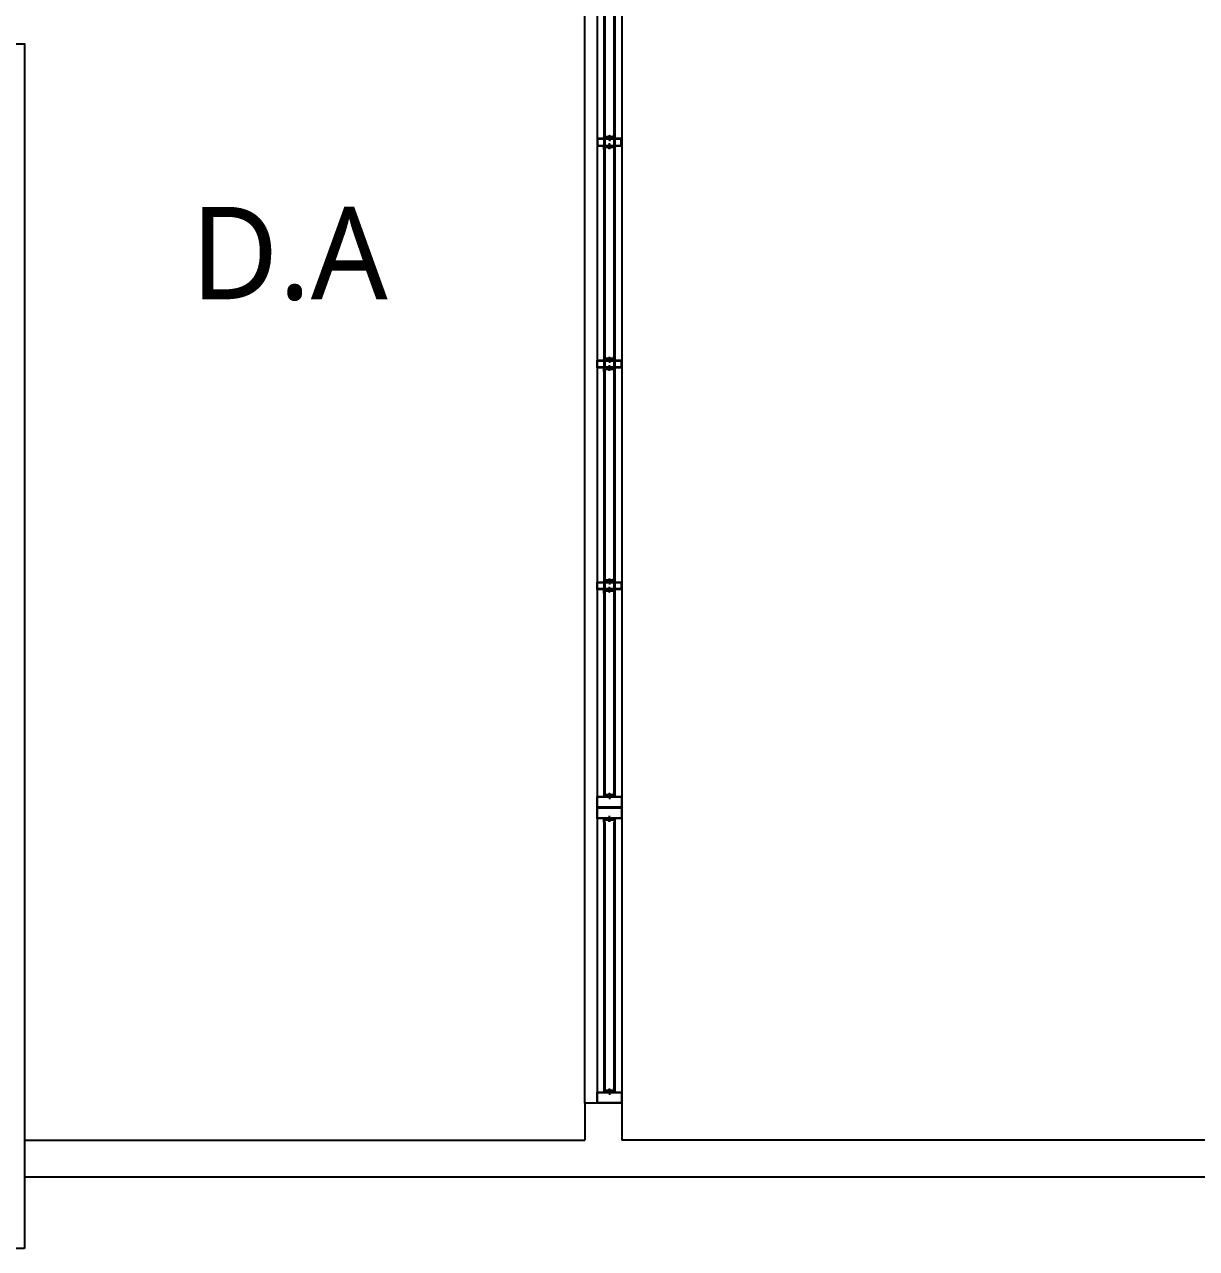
# Model space of a CAD drawing. Header units: millimetres. Extents: x -38475 to 94728, y -31127 to 90245.
# Drawn here: x 6375 to 11134, y -4995 to -27 of the extents above; entities that cross this region are included whole.
import ezdxf
from ezdxf.enums import TextEntityAlignment as Align

# ---------------------------------------------------------------- set-up
doc = ezdxf.new("R2010")
doc.units = ezdxf.units.MM
doc.layers.add('e-plan', color=9, linetype='Continuous')
doc.styles.add('xr_plan$0$USUN', font='malgun_0.ttf')

# ---------------------------------------------------------------- blocks, each defined once
blk = doc.blocks.new('Xref-지하2층')
at = {"layer": 'e-plan', "linetype": 'Continuous'}
for p, q in [((12175, 8700), (12175, 13200)), ((12175, 7500), (12175, 8700)), ((12175, 7500), (12175, 7350)), ((12325, 7500), (12175, 7500)), ((12325, 7500), (12325, 7350)), ((9900, 7350), (12175, 7350)), ((18650, 7350), (12325, 7350)), ((18650, 7200), (9900, 7200))]:
    blk.add_line(p, q, dxfattribs=at)
at = {"layer": 'e-plan'}
for p, q in [((12225, 13155), (12225, 8745)), ((12252.8, 13140), (12252.8, 8745)), ((12257, 13140), (12257, 8745)), ((12293, 13140), (12293, 8745)), ((12297.2, 13140), (12297.2, 8745)), ((12325, 13155), (12325, 8745)), ((12252.8, 11430), (12252.8, 11415)), ((12257, 11430), (12252.8, 11430)), ((12257, 11430), (12252.8, 11430)), ((12252.8, 11430), (12252.8, 11415)), ((12254.4, 11428.4), (12254.4, 11422)), ((12257, 11428.4), (12254.4, 11428.4)), ((12254.4, 11428.4), (12254.4, 11422)), ((12257, 11428.4), (12254.4, 11428.4)), ((12257, 11428.4), (12257, 11430)), ((12257, 11428.4), (12257, 11430)), ((12274.9, 11428.1), (12274.9, 11404.4)), ((12274.9, 11428.1), (12274.9, 11404.4)), ((12297.2, 11430), (12293, 11430)), ((12293, 11428.4), (12293, 11430)), ((12297.2, 11430), (12293, 11430)), ((12293, 11428.4), (12293, 11430)), ((12295.6, 11428.4), (12293, 11428.4)), ((12295.6, 11428.4), (12293, 11428.4)), ((12295.6, 11422), (12295.6, 11428.4)), ((12295.6, 11422), (12295.6, 11428.4)), ((12297.2, 11415), (12297.2, 11430)), ((12297.2, 11415), (12297.2, 11430)), ((12252.8, 11415), (12254.8, 11415)), ((12252.8, 11415), (12254.8, 11415)), ((12252.8, 11370), (12252.8, 11385)), ((12252.8, 11385), (12254.8, 11385)), ((12252.8, 11370), (12252.8, 11385)), ((12252.8, 11385), (12254.8, 11385)), ((12295.6, 11422), (12254.4, 11422)), ((12295.6, 11422), (12254.4, 11422)), ((12254.4, 11420.4), (12254.4, 11416.6)), ((12295.6, 11420.4), (12254.4, 11420.4)), ((12254.4, 11420.4), (12254.4, 11416.6)), ((12295.6, 11420.4), (12254.4, 11420.4)), ((12254.4, 11416.6), (12254.8, 11416.6)), ((12254.4, 11416.6), (12254.8, 11416.6)), ((12254.4, 11379.6), (12254.4, 11383.4)), ((12254.4, 11383.4), (12254.8, 11383.4)), ((12254.4, 11379.6), (12254.4, 11383.4)), ((12254.4, 11383.4), (12254.8, 11383.4)), ((12295.6, 11379.6), (12254.4, 11379.6)), ((12295.6, 11379.6), (12254.4, 11379.6)), ((12254.4, 11371.6), (12254.4, 11378)), ((12295.6, 11378), (12254.4, 11378)), ((12254.4, 11371.6), (12254.4, 11378)), ((12295.6, 11378), (12254.4, 11378)), ((12254.8, 11416.6), (12254.8, 11415)), ((12254.8, 11416.6), (12254.8, 11415)), ((12254.8, 11383.4), (12254.8, 11385)), ((12254.8, 11383.4), (12254.8, 11385)), ((12271.3, 11424), (12271.1, 11423.2)), ((12271.3, 11424), (12271.1, 11423.2)), ((12271.1, 11422), (12271.1, 11423.2)), ((12271.1, 11422), (12271.1, 11423.2)), ((12278.7, 11422), (12271.1, 11422)), ((12278.7, 11422), (12271.1, 11422)), ((12278.7, 11378), (12271.1, 11378)), ((12271.1, 11378), (12271.1, 11376.8)), ((12278.7, 11378), (12271.1, 11378)), ((12271.1, 11378), (12271.1, 11376.8)), ((12271.3, 11376), (12271.1, 11376.8)), ((12271.3, 11376), (12271.1, 11376.8)), ((12271.8, 11424.7), (12271.3, 11424)), ((12271.8, 11424.7), (12271.3, 11424)), ((12272.5, 11425.2), (12271.8, 11424.7)), ((12272.5, 11425.2), (12271.8, 11424.7)), ((12274, 11425.4), (12272.5, 11425.2)), ((12274, 11425.4), (12272.5, 11425.2)), ((12273.5, 11424.9), (12272.5, 11425.2)), ((12273.5, 11424.9), (12272.5, 11425.2)), ((12273, 11420.7), (12273, 11422)), ((12273, 11420.7), (12273, 11422)), ((12273, 11416.5), (12273, 11419.2)), ((12273, 11416.5), (12273, 11419.2)), ((12273, 11412.4), (12273, 11415)), ((12273, 11412.4), (12273, 11415)), ((12273, 11409.6), (12273, 11410.9)), ((12273, 11409.6), (12273, 11410.9)), ((12273, 11409.6), (12274.2, 11409.6)), ((12273, 11409.6), (12273.2, 11409.4)), ((12273, 11409.6), (12274.2, 11409.6)), ((12273, 11409.6), (12273.2, 11409.4)), ((12273, 11390.4), (12273.2, 11390.6)), ((12273, 11390.4), (12273.2, 11390.6)), ((12273, 11390.4), (12273, 11389.1)), ((12273, 11390.4), (12274.2, 11390.4)), ((12273, 11390.4), (12273, 11389.1)), ((12273, 11390.4), (12274.2, 11390.4)), ((12273, 11387.6), (12273, 11385)), ((12273, 11387.6), (12273, 11385)), ((12273, 11383.4), (12273, 11380.8)), ((12273, 11383.4), (12273, 11380.8)), ((12273, 11379.3), (12273, 11378)), ((12273, 11379.3), (12273, 11378)), ((12274.4, 11424.2), (12273.5, 11424.9)), ((12274.4, 11424.2), (12273.5, 11424.9)), ((12273.5, 11409.1), (12273.7, 11408.9)), ((12273.5, 11409.1), (12273.7, 11408.9)), ((12273.5, 11390.9), (12273.7, 11391.1)), ((12273.5, 11390.9), (12273.7, 11391.1)), ((12273.7, 11408.9), (12274.5, 11408.9)), ((12273.7, 11408.9), (12274.5, 11408.9)), ((12273.7, 11391.1), (12274.5, 11391.1)), ((12273.7, 11391.1), (12274.5, 11391.1)), ((12273.8, 11420.7), (12273.8, 11422)), ((12273.8, 11420.7), (12273.8, 11422)), ((12273.8, 11416.5), (12273.8, 11419.2)), ((12273.8, 11416.5), (12273.8, 11419.2)), ((12273.8, 11412.4), (12273.8, 11415)), ((12273.8, 11412.4), (12273.8, 11415)), ((12273.8, 11409.6), (12273.8, 11410.9)), ((12273.8, 11409.6), (12273.8, 11410.9)), ((12273.8, 11390.4), (12273.8, 11389.1)), ((12273.8, 11390.4), (12273.8, 11389.1)), ((12273.8, 11387.6), (12273.8, 11385)), ((12273.8, 11387.6), (12273.8, 11385)), ((12273.8, 11383.4), (12273.8, 11380.8)), ((12273.8, 11383.4), (12273.8, 11380.8)), ((12273.8, 11379.3), (12273.8, 11378)), ((12273.8, 11379.3), (12273.8, 11378)), ((12275.8, 11425.4), (12274, 11425.4)), ((12275.8, 11425.4), (12274, 11425.4)), ((12274.7, 11423.3), (12274.4, 11424.2)), ((12274.7, 11423.3), (12274.4, 11424.2)), ((12274.7, 11376.7), (12274.4, 11375.8)), ((12274.7, 11376.7), (12274.4, 11375.8)), ((12275.1, 11423.3), (12274.7, 11423.3)), ((12275.1, 11423.3), (12274.7, 11423.3)), ((12275.1, 11376.7), (12274.7, 11376.7)), ((12275.1, 11376.7), (12274.7, 11376.7)), ((12274.9, 11371.9), (12274.9, 11395.6)), ((12274.9, 11371.9), (12274.9, 11395.6)), ((12275.1, 11423.3), (12275.5, 11424.2)), ((12275.1, 11423.3), (12275.5, 11424.2)), ((12275.1, 11376.7), (12275.5, 11375.8)), ((12275.1, 11376.7), (12275.5, 11375.8)), ((12275.3, 11408.9), (12276.1, 11408.9)), ((12275.3, 11408.9), (12276.1, 11408.9)), ((12275.3, 11391.1), (12276.1, 11391.1)), ((12275.3, 11391.1), (12276.1, 11391.1)), ((12275.5, 11424.2), (12276.2, 11424.8)), ((12275.5, 11424.2), (12276.2, 11424.8)), ((12275.6, 11409.6), (12276.8, 11409.6)), ((12275.6, 11409.6), (12276.8, 11409.6)), ((12275.6, 11390.4), (12276.8, 11390.4)), ((12275.6, 11390.4), (12276.8, 11390.4)), ((12277.3, 11425.2), (12275.8, 11425.4)), ((12277.3, 11425.2), (12275.8, 11425.4)), ((12276, 11420.7), (12276, 11422)), ((12276, 11420.7), (12276, 11422)), ((12276, 11416.5), (12276, 11419.2)), ((12276, 11416.5), (12276, 11419.2)), ((12276, 11412.4), (12276, 11415)), ((12276, 11412.4), (12276, 11415)), ((12276, 11409.6), (12276, 11410.9)), ((12276, 11409.6), (12276, 11410.9)), ((12276, 11390.4), (12276, 11389.1)), ((12276, 11390.4), (12276, 11389.1)), ((12276, 11387.6), (12276, 11385)), ((12276, 11387.6), (12276, 11385)), ((12276, 11383.4), (12276, 11380.8)), ((12276, 11383.4), (12276, 11380.8)), ((12276, 11379.3), (12276, 11378)), ((12276, 11379.3), (12276, 11378)), ((12276.3, 11409.1), (12276.1, 11408.9)), ((12276.3, 11409.1), (12276.1, 11408.9)), ((12276.3, 11390.9), (12276.1, 11391.1)), ((12276.3, 11390.9), (12276.1, 11391.1)), ((12276.2, 11424.8), (12277.3, 11425.2)), ((12276.2, 11424.8), (12277.3, 11425.2)), ((12276.8, 11409.6), (12276.6, 11409.4)), ((12276.8, 11409.6), (12276.6, 11409.4)), ((12276.8, 11390.4), (12276.6, 11390.6)), ((12276.8, 11390.4), (12276.6, 11390.6)), ((12276.8, 11420.7), (12276.8, 11422)), ((12276.8, 11420.7), (12276.8, 11422)), ((12276.8, 11416.5), (12276.8, 11419.2)), ((12276.8, 11416.5), (12276.8, 11419.2)), ((12276.8, 11412.4), (12276.8, 11415)), ((12276.8, 11412.4), (12276.8, 11415)), ((12276.8, 11409.6), (12276.8, 11410.9)), ((12276.8, 11409.6), (12276.8, 11410.9)), ((12276.8, 11390.4), (12276.8, 11389.1)), ((12276.8, 11390.4), (12276.8, 11389.1)), ((12276.8, 11387.6), (12276.8, 11385)), ((12276.8, 11387.6), (12276.8, 11385)), ((12276.8, 11383.4), (12276.8, 11380.8)), ((12276.8, 11383.4), (12276.8, 11380.8)), ((12276.8, 11379.3), (12276.8, 11378)), ((12276.8, 11379.3), (12276.8, 11378)), ((12278, 11424.7), (12277.3, 11425.2)), ((12278, 11424.7), (12277.3, 11425.2)), ((12278.5, 11424), (12278, 11424.7)), ((12278.5, 11424), (12278, 11424.7)), ((12278.7, 11423.2), (12278.5, 11424)), ((12278.7, 11423.2), (12278.5, 11424)), ((12278.7, 11376.8), (12278.5, 11376)), ((12278.7, 11376.8), (12278.5, 11376)), ((12278.7, 11423.2), (12278.7, 11422)), ((12278.7, 11423.2), (12278.7, 11422)), ((12278.7, 11376.8), (12278.7, 11378)), ((12278.7, 11376.8), (12278.7, 11378)), ((12295.2, 11416.6), (12295.6, 11416.6)), ((12295.2, 11416.6), (12295.2, 11415)), ((12295.2, 11416.6), (12295.6, 11416.6)), ((12295.2, 11416.6), (12295.2, 11415)), ((12295.2, 11415), (12297.2, 11415)), ((12295.2, 11415), (12297.2, 11415)), ((12295.2, 11385), (12297.2, 11385)), ((12295.2, 11383.4), (12295.2, 11385)), ((12295.2, 11385), (12297.2, 11385)), ((12295.2, 11383.4), (12295.2, 11385)), ((12295.2, 11383.4), (12295.6, 11383.4)), ((12295.2, 11383.4), (12295.6, 11383.4)), ((12295.6, 11416.6), (12295.6, 11420.4)), ((12295.6, 11416.6), (12295.6, 11420.4)), ((12295.6, 11383.4), (12295.6, 11379.6)), ((12295.6, 11383.4), (12295.6, 11379.6)), ((12295.6, 11378), (12295.6, 11371.6)), ((12295.6, 11378), (12295.6, 11371.6)), ((12297.2, 11385), (12297.2, 11370)), ((12297.2, 11385), (12297.2, 11370)), ((12257, 11370), (12252.8, 11370)), ((12257, 11370), (12252.8, 11370)), ((12257, 11371.6), (12254.4, 11371.6)), ((12257, 11371.6), (12254.4, 11371.6)), ((12257, 11371.6), (12257, 11370)), ((12257, 11371.6), (12257, 11370)), ((12271.8, 11375.3), (12271.3, 11376)), ((12271.8, 11375.3), (12271.3, 11376)), ((12272.5, 11374.8), (12271.8, 11375.3)), ((12272.5, 11374.8), (12271.8, 11375.3)), ((12273.5, 11375.1), (12272.5, 11374.8)), ((12273.5, 11375.1), (12272.5, 11374.8)), ((12274, 11374.6), (12272.5, 11374.8)), ((12274, 11374.6), (12272.5, 11374.8)), ((12274.4, 11375.8), (12273.5, 11375.1)), ((12274.4, 11375.8), (12273.5, 11375.1)), ((12275.8, 11374.6), (12274, 11374.6)), ((12275.8, 11374.6), (12274, 11374.6)), ((12275.5, 11375.8), (12276.2, 11375.2)), ((12275.5, 11375.8), (12276.2, 11375.2)), ((12277.3, 11374.8), (12275.8, 11374.6)), ((12277.3, 11374.8), (12275.8, 11374.6)), ((12276.2, 11375.2), (12277.3, 11374.8)), ((12276.2, 11375.2), (12277.3, 11374.8)), ((12278, 11375.3), (12277.3, 11374.8)), ((12278, 11375.3), (12277.3, 11374.8)), ((12278.5, 11376), (12278, 11375.3)), ((12278.5, 11376), (12278, 11375.3)), ((12295.6, 11371.6), (12293, 11371.6)), ((12293, 11371.6), (12293, 11370)), ((12295.6, 11371.6), (12293, 11371.6)), ((12293, 11371.6), (12293, 11370)), ((12297.2, 11370), (12293, 11370)), ((12297.2, 11370), (12293, 11370)), ((9900, 10600), (9900, 6910)), ((12257, 10530), (12252.8, 10530)), ((12252.8, 10530), (12252.8, 10515)), ((12257, 10530), (12252.8, 10530)), ((12252.8, 10530), (12252.8, 10515)), ((12252.8, 10515), (12254.8, 10515)), ((12252.8, 10515), (12254.8, 10515)), ((12252.8, 10470), (12252.8, 10485)), ((12252.8, 10485), (12254.8, 10485)), ((12252.8, 10485), (12254.8, 10485)), ((12252.8, 10470), (12252.8, 10485)), ((12254.4, 10528.4), (12254.4, 10522)), ((12257, 10528.4), (12254.4, 10528.4)), ((12254.4, 10528.4), (12254.4, 10522)), ((12257, 10528.4), (12254.4, 10528.4)), ((12295.6, 10522), (12254.4, 10522)), ((12295.6, 10522), (12254.4, 10522)), ((12254.4, 10520.4), (12254.4, 10516.6)), ((12295.6, 10520.4), (12254.4, 10520.4)), ((12254.4, 10520.4), (12254.4, 10516.6)), ((12295.6, 10520.4), (12254.4, 10520.4)), ((12254.4, 10516.6), (12254.8, 10516.6)), ((12254.4, 10516.6), (12254.8, 10516.6)), ((12254.4, 10479.6), (12254.4, 10483.4)), ((12254.4, 10483.4), (12254.8, 10483.4)), ((12254.4, 10479.6), (12254.4, 10483.4)), ((12254.4, 10483.4), (12254.8, 10483.4)), ((12254.8, 10516.6), (12254.8, 10515)), ((12254.8, 10516.6), (12254.8, 10515)), ((12254.8, 10483.4), (12254.8, 10485)), ((12254.8, 10483.4), (12254.8, 10485)), ((12257, 10528.4), (12257, 10530)), ((12257, 10528.4), (12257, 10530)), ((12271.3, 10524), (12271.1, 10523.2)), ((12271.3, 10524), (12271.1, 10523.2)), ((12271.1, 10522), (12271.1, 10523.2)), ((12271.1, 10522), (12271.1, 10523.2)), ((12278.7, 10522), (12271.1, 10522)), ((12278.7, 10522), (12271.1, 10522)), ((12271.8, 10524.7), (12271.3, 10524)), ((12271.8, 10524.7), (12271.3, 10524)), ((12272.5, 10525.2), (12271.8, 10524.7)), ((12272.5, 10525.2), (12271.8, 10524.7)), ((12274, 10525.4), (12272.5, 10525.2)), ((12274, 10525.4), (12272.5, 10525.2)), ((12273.5, 10524.9), (12272.5, 10525.2)), ((12273.5, 10524.9), (12272.5, 10525.2)), ((12273, 10520.7), (12273, 10522)), ((12273, 10520.7), (12273, 10522)), ((12273, 10516.6), (12273, 10519.2)), ((12273, 10516.6), (12273, 10519.2)), ((12273, 10512.4), (12273, 10515)), ((12273, 10512.4), (12273, 10515)), ((12273, 10509.6), (12273, 10510.9)), ((12273, 10509.6), (12273, 10510.9)), ((12273, 10509.6), (12274.2, 10509.6)), ((12273, 10509.6), (12273.2, 10509.4)), ((12273, 10509.6), (12274.2, 10509.6)), ((12273, 10509.6), (12273.2, 10509.4)), ((12273, 10490.4), (12273.2, 10490.6)), ((12273, 10490.4), (12273.2, 10490.6)), ((12273, 10490.4), (12273, 10489.1)), ((12273, 10490.4), (12274.2, 10490.4)), ((12273, 10490.4), (12273, 10489.1)), ((12273, 10490.4), (12274.2, 10490.4)), ((12273, 10487.6), (12273, 10485)), ((12273, 10487.6), (12273, 10485)), ((12273, 10483.5), (12273, 10480.8)), ((12273, 10483.5), (12273, 10480.8)), ((12274.4, 10524.2), (12273.5, 10524.9)), ((12274.4, 10524.2), (12273.5, 10524.9)), ((12273.5, 10509.1), (12273.7, 10508.9)), ((12273.5, 10509.1), (12273.7, 10508.9)), ((12273.5, 10490.9), (12273.7, 10491.1)), ((12273.5, 10490.9), (12273.7, 10491.1)), ((12273.7, 10508.9), (12274.5, 10508.9)), ((12273.7, 10508.9), (12274.5, 10508.9)), ((12273.7, 10491.1), (12274.5, 10491.1)), ((12273.7, 10491.1), (12274.5, 10491.1)), ((12273.8, 10520.7), (12273.8, 10522)), ((12273.8, 10520.7), (12273.8, 10522)), ((12273.8, 10516.6), (12273.8, 10519.2)), ((12273.8, 10516.6), (12273.8, 10519.2)), ((12273.8, 10512.4), (12273.8, 10515)), ((12273.8, 10512.4), (12273.8, 10515)), ((12273.8, 10509.6), (12273.8, 10510.9)), ((12273.8, 10509.6), (12273.8, 10510.9)), ((12273.8, 10490.4), (12273.8, 10489.1)), ((12273.8, 10490.4), (12273.8, 10489.1)), ((12273.8, 10487.6), (12273.8, 10485)), ((12273.8, 10487.6), (12273.8, 10485)), ((12273.8, 10483.5), (12273.8, 10480.8)), ((12273.8, 10483.5), (12273.8, 10480.8)), ((12275.8, 10525.4), (12274, 10525.4)), ((12275.8, 10525.4), (12274, 10525.4)), ((12274.7, 10523.3), (12274.4, 10524.2)), ((12274.7, 10523.3), (12274.4, 10524.2)), ((12275.1, 10523.3), (12274.7, 10523.3)), ((12275.1, 10523.3), (12274.7, 10523.3)), ((12274.9, 10528.1), (12274.9, 10504.4)), ((12274.9, 10528.1), (12274.9, 10504.4)), ((12274.9, 10471.9), (12274.9, 10495.6)), ((12274.9, 10471.9), (12274.9, 10495.6)), ((12275.1, 10523.3), (12275.5, 10524.2)), ((12275.1, 10523.3), (12275.5, 10524.2)), ((12275.3, 10508.9), (12276.1, 10508.9)), ((12275.3, 10508.9), (12276.1, 10508.9)), ((12275.3, 10491.1), (12276.1, 10491.1)), ((12275.3, 10491.1), (12276.1, 10491.1)), ((12275.5, 10524.2), (12276.2, 10524.8)), ((12275.5, 10524.2), (12276.2, 10524.8)), ((12275.6, 10509.6), (12276.8, 10509.6)), ((12275.6, 10509.6), (12276.8, 10509.6)), ((12275.6, 10490.4), (12276.8, 10490.4)), ((12275.6, 10490.4), (12276.8, 10490.4)), ((12277.3, 10525.2), (12275.8, 10525.4)), ((12277.3, 10525.2), (12275.8, 10525.4)), ((12276, 10520.7), (12276, 10522)), ((12276, 10520.7), (12276, 10522)), ((12276, 10516.6), (12276, 10519.2)), ((12276, 10516.6), (12276, 10519.2)), ((12276, 10512.4), (12276, 10515)), ((12276, 10512.4), (12276, 10515)), ((12276, 10509.6), (12276, 10510.9)), ((12276, 10509.6), (12276, 10510.9)), ((12276, 10490.4), (12276, 10489.1)), ((12276, 10490.4), (12276, 10489.1)), ((12276, 10487.6), (12276, 10485)), ((12276, 10487.6), (12276, 10485)), ((12276, 10483.5), (12276, 10480.8)), ((12276, 10483.5), (12276, 10480.8)), ((12276.3, 10509.1), (12276.1, 10508.9)), ((12276.3, 10509.1), (12276.1, 10508.9)), ((12276.3, 10490.9), (12276.1, 10491.1)), ((12276.3, 10490.9), (12276.1, 10491.1)), ((12276.2, 10524.8), (12277.3, 10525.2)), ((12276.2, 10524.8), (12277.3, 10525.2)), ((12276.8, 10509.6), (12276.6, 10509.4)), ((12276.8, 10509.6), (12276.6, 10509.4)), ((12276.8, 10490.4), (12276.6, 10490.6)), ((12276.8, 10490.4), (12276.6, 10490.6)), ((12276.8, 10520.7), (12276.8, 10522)), ((12276.8, 10520.7), (12276.8, 10522)), ((12276.8, 10516.6), (12276.8, 10519.2)), ((12276.8, 10516.6), (12276.8, 10519.2)), ((12276.8, 10512.4), (12276.8, 10515)), ((12276.8, 10512.4), (12276.8, 10515)), ((12276.8, 10509.6), (12276.8, 10510.9)), ((12276.8, 10509.6), (12276.8, 10510.9)), ((12276.8, 10490.4), (12276.8, 10489.1)), ((12276.8, 10490.4), (12276.8, 10489.1)), ((12276.8, 10487.6), (12276.8, 10485)), ((12276.8, 10487.6), (12276.8, 10485)), ((12276.8, 10483.5), (12276.8, 10480.8)), ((12276.8, 10483.5), (12276.8, 10480.8)), ((12278, 10524.7), (12277.3, 10525.2)), ((12278, 10524.7), (12277.3, 10525.2)), ((12278.5, 10524), (12278, 10524.7)), ((12278.5, 10524), (12278, 10524.7)), ((12278.7, 10523.2), (12278.5, 10524)), ((12278.7, 10523.2), (12278.5, 10524)), ((12278.7, 10523.2), (12278.7, 10522)), ((12278.7, 10523.2), (12278.7, 10522)), ((12297.2, 10530), (12293, 10530)), ((12293, 10528.4), (12293, 10530)), ((12297.2, 10530), (12293, 10530)), ((12293, 10528.4), (12293, 10530)), ((12295.6, 10528.4), (12293, 10528.4)), ((12295.6, 10528.4), (12293, 10528.4)), ((12295.2, 10516.6), (12295.6, 10516.6)), ((12295.2, 10516.6), (12295.2, 10515)), ((12295.2, 10516.6), (12295.6, 10516.6)), ((12295.2, 10516.6), (12295.2, 10515)), ((12295.2, 10515), (12297.2, 10515)), ((12295.2, 10515), (12297.2, 10515)), ((12295.2, 10485), (12297.2, 10485)), ((12295.2, 10483.4), (12295.2, 10485)), ((12295.2, 10485), (12297.2, 10485)), ((12295.2, 10483.4), (12295.2, 10485)), ((12295.2, 10483.4), (12295.6, 10483.4)), ((12295.2, 10483.4), (12295.6, 10483.4)), ((12295.6, 10522), (12295.6, 10528.4)), ((12295.6, 10522), (12295.6, 10528.4)), ((12295.6, 10516.6), (12295.6, 10520.4)), ((12295.6, 10516.6), (12295.6, 10520.4)), ((12295.6, 10483.4), (12295.6, 10479.6)), ((12295.6, 10483.4), (12295.6, 10479.6)), ((12297.2, 10515), (12297.2, 10530)), ((12297.2, 10515), (12297.2, 10530)), ((12297.2, 10485), (12297.2, 10470)), ((12297.2, 10485), (12297.2, 10470)), ((12257, 10470), (12252.8, 10470)), ((12257, 10470), (12252.8, 10470)), ((12295.6, 10479.6), (12254.4, 10479.6)), ((12295.6, 10479.6), (12254.4, 10479.6)), ((12254.4, 10471.6), (12254.4, 10478)), ((12295.6, 10478), (12254.4, 10478)), ((12254.4, 10471.6), (12254.4, 10478)), ((12295.6, 10478), (12254.4, 10478)), ((12257, 10471.6), (12254.4, 10471.6)), ((12257, 10471.6), (12254.4, 10471.6)), ((12257, 10471.6), (12257, 10470)), ((12257, 10471.6), (12257, 10470)), ((12278.7, 10478), (12271.1, 10478)), ((12271.1, 10478), (12271.1, 10476.8)), ((12278.7, 10478), (12271.1, 10478)), ((12271.1, 10478), (12271.1, 10476.8)), ((12271.3, 10476), (12271.1, 10476.8)), ((12271.3, 10476), (12271.1, 10476.8)), ((12271.8, 10475.3), (12271.3, 10476)), ((12271.8, 10475.3), (12271.3, 10476)), ((12272.5, 10474.8), (12271.8, 10475.3)), ((12272.5, 10474.8), (12271.8, 10475.3)), ((12273.5, 10475.1), (12272.5, 10474.8)), ((12273.5, 10475.1), (12272.5, 10474.8)), ((12274, 10474.6), (12272.5, 10474.8)), ((12274, 10474.6), (12272.5, 10474.8)), ((12273, 10479.3), (12273, 10478)), ((12273, 10479.3), (12273, 10478)), ((12274.4, 10475.8), (12273.5, 10475.1)), ((12274.4, 10475.8), (12273.5, 10475.1)), ((12273.8, 10479.3), (12273.8, 10478)), ((12273.8, 10479.3), (12273.8, 10478)), ((12275.8, 10474.6), (12274, 10474.6)), ((12275.8, 10474.6), (12274, 10474.6)), ((12274.7, 10476.7), (12274.4, 10475.8)), ((12274.7, 10476.7), (12274.4, 10475.8)), ((12275.1, 10476.7), (12274.7, 10476.7)), ((12275.1, 10476.7), (12274.7, 10476.7)), ((12275.1, 10476.7), (12275.5, 10475.8)), ((12275.1, 10476.7), (12275.5, 10475.8)), ((12275.5, 10475.8), (12276.2, 10475.2)), ((12275.5, 10475.8), (12276.2, 10475.2)), ((12277.3, 10474.8), (12275.8, 10474.6)), ((12277.3, 10474.8), (12275.8, 10474.6)), ((12276, 10479.3), (12276, 10478)), ((12276, 10479.3), (12276, 10478)), ((12276.2, 10475.2), (12277.3, 10474.8)), ((12276.2, 10475.2), (12277.3, 10474.8)), ((12276.8, 10479.3), (12276.8, 10478)), ((12276.8, 10479.3), (12276.8, 10478)), ((12278, 10475.3), (12277.3, 10474.8)), ((12278, 10475.3), (12277.3, 10474.8)), ((12278.5, 10476), (12278, 10475.3)), ((12278.5, 10476), (12278, 10475.3)), ((12278.7, 10476.8), (12278.5, 10476)), ((12278.7, 10476.8), (12278.5, 10476)), ((12278.7, 10476.8), (12278.7, 10478)), ((12278.7, 10476.8), (12278.7, 10478)), ((12295.6, 10471.6), (12293, 10471.6)), ((12293, 10471.6), (12293, 10470)), ((12295.6, 10471.6), (12293, 10471.6)), ((12293, 10471.6), (12293, 10470)), ((12297.2, 10470), (12293, 10470)), ((12297.2, 10470), (12293, 10470)), ((12295.6, 10478), (12295.6, 10471.6)), ((12295.6, 10478), (12295.6, 10471.6)), ((12257, 9630), (12252.8, 9630)), ((12252.8, 9630), (12252.8, 9615)), ((12257, 9630), (12252.8, 9630)), ((12252.8, 9630), (12252.8, 9615)), ((12252.8, 9615), (12254.8, 9615)), ((12252.8, 9615), (12254.8, 9615)), ((12254.4, 9628.4), (12254.4, 9622)), ((12257, 9628.4), (12254.4, 9628.4)), ((12254.4, 9628.4), (12254.4, 9622)), ((12257, 9628.4), (12254.4, 9628.4)), ((12295.6, 9622), (12254.4, 9622)), ((12295.6, 9622), (12254.4, 9622)), ((12254.4, 9620.4), (12254.4, 9616.6)), ((12295.6, 9620.4), (12254.4, 9620.4)), ((12254.4, 9620.4), (12254.4, 9616.6)), ((12295.6, 9620.4), (12254.4, 9620.4)), ((12254.4, 9616.6), (12254.8, 9616.6)), ((12254.4, 9616.6), (12254.8, 9616.6)), ((12254.8, 9616.6), (12254.8, 9615)), ((12254.8, 9616.6), (12254.8, 9615)), ((12257, 9628.4), (12257, 9630)), ((12257, 9628.4), (12257, 9630)), ((12271.3, 9624), (12271.1, 9623.2)), ((12271.3, 9624), (12271.1, 9623.2)), ((12271.1, 9622), (12271.1, 9623.2)), ((12271.1, 9622), (12271.1, 9623.2)), ((12278.7, 9622), (12271.1, 9622)), ((12278.7, 9622), (12271.1, 9622)), ((12271.8, 9624.7), (12271.3, 9624)), ((12271.8, 9624.7), (12271.3, 9624)), ((12272.5, 9625.2), (12271.8, 9624.7)), ((12272.5, 9625.2), (12271.8, 9624.7)), ((12274, 9625.4), (12272.5, 9625.2)), ((12274, 9625.4), (12272.5, 9625.2)), ((12273.5, 9624.9), (12272.5, 9625.2)), ((12273.5, 9624.9), (12272.5, 9625.2)), ((12273, 9620.7), (12273, 9622)), ((12273, 9620.7), (12273, 9622)), ((12273, 9616.6), (12273, 9619.2)), ((12273, 9616.6), (12273, 9619.2)), ((12273, 9612.4), (12273, 9615)), ((12273, 9612.4), (12273, 9615)), ((12273, 9609.6), (12273, 9610.9)), ((12273, 9609.6), (12273, 9610.9)), ((12273, 9609.6), (12274.2, 9609.6)), ((12273, 9609.6), (12273.2, 9609.4)), ((12273, 9609.6), (12274.2, 9609.6)), ((12273, 9609.6), (12273.2, 9609.4)), ((12273, 9590.4), (12273.2, 9590.6)), ((12273, 9590.4), (12273.2, 9590.6)), ((12273, 9590.4), (12273, 9589.1)), ((12273, 9590.4), (12274.2, 9590.4)), ((12273, 9590.4), (12273, 9589.1)), ((12273, 9590.4), (12274.2, 9590.4)), ((12274.4, 9624.2), (12273.5, 9624.9)), ((12274.4, 9624.2), (12273.5, 9624.9)), ((12273.5, 9609.1), (12273.7, 9608.9)), ((12273.5, 9609.1), (12273.7, 9608.9)), ((12273.5, 9590.9), (12273.7, 9591.1)), ((12273.5, 9590.9), (12273.7, 9591.1)), ((12273.7, 9608.9), (12274.5, 9608.9)), ((12273.7, 9608.9), (12274.5, 9608.9)), ((12273.7, 9591.1), (12274.5, 9591.1)), ((12273.7, 9591.1), (12274.5, 9591.1)), ((12273.8, 9620.7), (12273.8, 9622)), ((12273.8, 9620.7), (12273.8, 9622)), ((12273.8, 9616.6), (12273.8, 9619.2)), ((12273.8, 9616.6), (12273.8, 9619.2)), ((12273.8, 9612.4), (12273.8, 9615)), ((12273.8, 9612.4), (12273.8, 9615)), ((12273.8, 9609.6), (12273.8, 9610.9)), ((12273.8, 9609.6), (12273.8, 9610.9)), ((12273.8, 9590.4), (12273.8, 9589.1)), ((12273.8, 9590.4), (12273.8, 9589.1)), ((12275.8, 9625.4), (12274, 9625.4)), ((12275.8, 9625.4), (12274, 9625.4)), ((12274.7, 9623.3), (12274.4, 9624.2)), ((12274.7, 9623.3), (12274.4, 9624.2)), ((12275.1, 9623.3), (12274.7, 9623.3)), ((12275.1, 9623.3), (12274.7, 9623.3)), ((12274.9, 9628.1), (12274.9, 9604.4)), ((12274.9, 9628.1), (12274.9, 9604.4)), ((12274.9, 9571.9), (12274.9, 9595.6)), ((12274.9, 9571.9), (12274.9, 9595.6)), ((12275.1, 9623.3), (12275.5, 9624.2)), ((12275.1, 9623.3), (12275.5, 9624.2)), ((12275.3, 9608.9), (12276.1, 9608.9)), ((12275.3, 9608.9), (12276.1, 9608.9)), ((12275.3, 9591.1), (12276.1, 9591.1)), ((12275.3, 9591.1), (12276.1, 9591.1)), ((12275.5, 9624.2), (12276.2, 9624.8)), ((12275.5, 9624.2), (12276.2, 9624.8)), ((12275.6, 9609.6), (12276.8, 9609.6)), ((12275.6, 9609.6), (12276.8, 9609.6)), ((12275.6, 9590.4), (12276.8, 9590.4)), ((12275.6, 9590.4), (12276.8, 9590.4)), ((12277.3, 9625.2), (12275.8, 9625.4)), ((12277.3, 9625.2), (12275.8, 9625.4)), ((12276, 9620.7), (12276, 9622)), ((12276, 9620.7), (12276, 9622)), ((12276, 9616.6), (12276, 9619.2)), ((12276, 9616.6), (12276, 9619.2)), ((12276, 9612.4), (12276, 9615)), ((12276, 9612.4), (12276, 9615)), ((12276, 9609.6), (12276, 9610.9)), ((12276, 9609.6), (12276, 9610.9)), ((12276, 9590.4), (12276, 9589.1)), ((12276, 9590.4), (12276, 9589.1)), ((12276.3, 9609.1), (12276.1, 9608.9)), ((12276.3, 9609.1), (12276.1, 9608.9)), ((12276.3, 9590.9), (12276.1, 9591.1)), ((12276.3, 9590.9), (12276.1, 9591.1)), ((12276.2, 9624.8), (12277.3, 9625.2)), ((12276.2, 9624.8), (12277.3, 9625.2)), ((12276.8, 9609.6), (12276.6, 9609.4)), ((12276.8, 9609.6), (12276.6, 9609.4)), ((12276.8, 9590.4), (12276.6, 9590.6)), ((12276.8, 9590.4), (12276.6, 9590.6)), ((12276.8, 9620.7), (12276.8, 9622)), ((12276.8, 9620.7), (12276.8, 9622)), ((12276.8, 9616.6), (12276.8, 9619.2)), ((12276.8, 9616.6), (12276.8, 9619.2)), ((12276.8, 9612.4), (12276.8, 9615)), ((12276.8, 9612.4), (12276.8, 9615)), ((12276.8, 9609.6), (12276.8, 9610.9)), ((12276.8, 9609.6), (12276.8, 9610.9)), ((12276.8, 9590.4), (12276.8, 9589.1)), ((12276.8, 9590.4), (12276.8, 9589.1)), ((12278, 9624.7), (12277.3, 9625.2)), ((12278, 9624.7), (12277.3, 9625.2)), ((12278.5, 9624), (12278, 9624.7)), ((12278.5, 9624), (12278, 9624.7)), ((12278.7, 9623.2), (12278.5, 9624)), ((12278.7, 9623.2), (12278.5, 9624)), ((12278.7, 9623.2), (12278.7, 9622)), ((12278.7, 9623.2), (12278.7, 9622)), ((12297.2, 9630), (12293, 9630)), ((12293, 9628.4), (12293, 9630)), ((12297.2, 9630), (12293, 9630)), ((12293, 9628.4), (12293, 9630)), ((12295.6, 9628.4), (12293, 9628.4)), ((12295.6, 9628.4), (12293, 9628.4)), ((12295.2, 9616.6), (12295.6, 9616.6)), ((12295.2, 9616.6), (12295.2, 9615)), ((12295.2, 9616.6), (12295.6, 9616.6)), ((12295.2, 9616.6), (12295.2, 9615)), ((12295.2, 9615), (12297.2, 9615)), ((12295.2, 9615), (12297.2, 9615)), ((12295.6, 9622), (12295.6, 9628.4)), ((12295.6, 9622), (12295.6, 9628.4)), ((12295.6, 9616.6), (12295.6, 9620.4)), ((12295.6, 9616.6), (12295.6, 9620.4)), ((12297.2, 9615), (12297.2, 9630)), ((12297.2, 9615), (12297.2, 9630)), ((12252.8, 9570), (12252.8, 9585)), ((12252.8, 9585), (12254.8, 9585)), ((12252.8, 9585), (12254.8, 9585)), ((12252.8, 9570), (12252.8, 9585)), ((12257, 9570), (12252.8, 9570)), ((12257, 9570), (12252.8, 9570)), ((12254.4, 9579.6), (12254.4, 9583.4)), ((12254.4, 9583.4), (12254.8, 9583.4)), ((12254.4, 9579.6), (12254.4, 9583.4)), ((12254.4, 9583.4), (12254.8, 9583.4)), ((12295.6, 9579.6), (12254.4, 9579.6)), ((12295.6, 9579.6), (12254.4, 9579.6)), ((12254.4, 9571.6), (12254.4, 9578)), ((12295.6, 9578), (12254.4, 9578)), ((12254.4, 9571.6), (12254.4, 9578)), ((12295.6, 9578), (12254.4, 9578)), ((12257, 9571.6), (12254.4, 9571.6)), ((12257, 9571.6), (12254.4, 9571.6)), ((12254.8, 9583.4), (12254.8, 9585)), ((12254.8, 9583.4), (12254.8, 9585)), ((12257, 9571.6), (12257, 9570)), ((12257, 9571.6), (12257, 9570)), ((12278.7, 9578), (12271.1, 9578)), ((12271.1, 9578), (12271.1, 9576.8)), ((12278.7, 9578), (12271.1, 9578)), ((12271.1, 9578), (12271.1, 9576.8)), ((12271.3, 9576), (12271.1, 9576.8)), ((12271.3, 9576), (12271.1, 9576.8)), ((12271.8, 9575.3), (12271.3, 9576)), ((12271.8, 9575.3), (12271.3, 9576)), ((12272.5, 9574.8), (12271.8, 9575.3)), ((12272.5, 9574.8), (12271.8, 9575.3)), ((12273.5, 9575.1), (12272.5, 9574.8)), ((12273.5, 9575.1), (12272.5, 9574.8)), ((12274, 9574.6), (12272.5, 9574.8)), ((12274, 9574.6), (12272.5, 9574.8)), ((12273, 9587.6), (12273, 9585)), ((12273, 9587.6), (12273, 9585)), ((12273, 9583.5), (12273, 9580.8)), ((12273, 9583.5), (12273, 9580.8)), ((12273, 9579.3), (12273, 9578)), ((12273, 9579.3), (12273, 9578)), ((12274.4, 9575.8), (12273.5, 9575.1)), ((12274.4, 9575.8), (12273.5, 9575.1)), ((12273.8, 9587.6), (12273.8, 9585)), ((12273.8, 9587.6), (12273.8, 9585)), ((12273.8, 9583.5), (12273.8, 9580.8)), ((12273.8, 9583.5), (12273.8, 9580.8)), ((12273.8, 9579.3), (12273.8, 9578)), ((12273.8, 9579.3), (12273.8, 9578)), ((12275.8, 9574.6), (12274, 9574.6)), ((12275.8, 9574.6), (12274, 9574.6)), ((12274.7, 9576.7), (12274.4, 9575.8)), ((12274.7, 9576.7), (12274.4, 9575.8)), ((12275.1, 9576.7), (12274.7, 9576.7)), ((12275.1, 9576.7), (12274.7, 9576.7)), ((12275.1, 9576.7), (12275.5, 9575.8)), ((12275.1, 9576.7), (12275.5, 9575.8)), ((12275.5, 9575.8), (12276.2, 9575.2)), ((12275.5, 9575.8), (12276.2, 9575.2)), ((12277.3, 9574.8), (12275.8, 9574.6)), ((12277.3, 9574.8), (12275.8, 9574.6)), ((12276, 9587.6), (12276, 9585)), ((12276, 9587.6), (12276, 9585)), ((12276, 9583.5), (12276, 9580.8)), ((12276, 9583.5), (12276, 9580.8)), ((12276, 9579.3), (12276, 9578)), ((12276, 9579.3), (12276, 9578)), ((12276.2, 9575.2), (12277.3, 9574.8)), ((12276.2, 9575.2), (12277.3, 9574.8)), ((12276.8, 9587.6), (12276.8, 9585)), ((12276.8, 9587.6), (12276.8, 9585)), ((12276.8, 9583.5), (12276.8, 9580.8)), ((12276.8, 9583.5), (12276.8, 9580.8)), ((12276.8, 9579.3), (12276.8, 9578)), ((12276.8, 9579.3), (12276.8, 9578)), ((12278, 9575.3), (12277.3, 9574.8)), ((12278, 9575.3), (12277.3, 9574.8)), ((12278.5, 9576), (12278, 9575.3)), ((12278.5, 9576), (12278, 9575.3)), ((12278.7, 9576.8), (12278.5, 9576)), ((12278.7, 9576.8), (12278.5, 9576)), ((12278.7, 9576.8), (12278.7, 9578)), ((12278.7, 9576.8), (12278.7, 9578)), ((12295.6, 9571.6), (12293, 9571.6)), ((12293, 9571.6), (12293, 9570)), ((12295.6, 9571.6), (12293, 9571.6)), ((12293, 9571.6), (12293, 9570)), ((12297.2, 9570), (12293, 9570)), ((12297.2, 9570), (12293, 9570)), ((12295.2, 9585), (12297.2, 9585)), ((12295.2, 9583.4), (12295.2, 9585)), ((12295.2, 9585), (12297.2, 9585)), ((12295.2, 9583.4), (12295.2, 9585)), ((12295.2, 9583.4), (12295.6, 9583.4)), ((12295.2, 9583.4), (12295.6, 9583.4)), ((12295.6, 9583.4), (12295.6, 9579.6)), ((12295.6, 9583.4), (12295.6, 9579.6)), ((12295.6, 9578), (12295.6, 9571.6)), ((12295.6, 9578), (12295.6, 9571.6)), ((12297.2, 9585), (12297.2, 9570)), ((12297.2, 9585), (12297.2, 9570)), ((12257, 8760), (12252.8, 8760)), ((12252.8, 8760), (12252.8, 8745)), ((12257, 8760), (12252.8, 8760)), ((12252.8, 8760), (12252.8, 8745)), ((12252.8, 8745), (12254.8, 8745)), ((12252.8, 8745), (12254.8, 8745)), ((12254.4, 8758.4), (12254.4, 8752)), ((12257, 8758.4), (12254.4, 8758.4)), ((12254.4, 8758.4), (12254.4, 8752)), ((12257, 8758.4), (12254.4, 8758.4)), ((12295.6, 8752), (12254.4, 8752)), ((12295.6, 8752), (12254.4, 8752)), ((12254.4, 8750.4), (12254.4, 8746.6)), ((12295.6, 8750.4), (12254.4, 8750.4)), ((12254.4, 8750.4), (12254.4, 8746.6)), ((12295.6, 8750.4), (12254.4, 8750.4)), ((12254.4, 8746.6), (12254.8, 8746.6)), ((12254.4, 8746.6), (12254.8, 8746.6)), ((12254.8, 8746.6), (12254.8, 8745)), ((12254.8, 8746.6), (12254.8, 8745)), ((12257, 8758.4), (12257, 8760)), ((12257, 8758.4), (12257, 8760)), ((12271.3, 8754), (12271.1, 8753.2)), ((12271.3, 8754), (12271.1, 8753.2)), ((12271.1, 8752), (12271.1, 8753.2)), ((12271.1, 8752), (12271.1, 8753.2)), ((12278.7, 8752), (12271.1, 8752)), ((12278.7, 8752), (12271.1, 8752)), ((12271.8, 8754.7), (12271.3, 8754)), ((12271.8, 8754.7), (12271.3, 8754)), ((12272.5, 8755.2), (12271.8, 8754.7)), ((12272.5, 8755.2), (12271.8, 8754.7)), ((12274, 8755.4), (12272.5, 8755.2)), ((12274, 8755.4), (12272.5, 8755.2)), ((12273.5, 8754.9), (12272.5, 8755.2)), ((12273.5, 8754.9), (12272.5, 8755.2)), ((12273, 8750.7), (12273, 8752)), ((12273, 8750.7), (12273, 8752)), ((12273, 8746.6), (12273, 8749.2)), ((12273, 8746.6), (12273, 8749.2)), ((12273, 8742.4), (12273, 8745)), ((12273, 8742.4), (12273, 8745)), ((12274.4, 8754.2), (12273.5, 8754.9)), ((12274.4, 8754.2), (12273.5, 8754.9)), ((12273.8, 8750.7), (12273.8, 8752)), ((12273.8, 8750.7), (12273.8, 8752)), ((12273.8, 8746.6), (12273.8, 8749.2)), ((12273.8, 8746.6), (12273.8, 8749.2)), ((12273.8, 8742.4), (12273.8, 8745)), ((12273.8, 8742.4), (12273.8, 8745)), ((12275.8, 8755.4), (12274, 8755.4)), ((12275.8, 8755.4), (12274, 8755.4)), ((12274.7, 8753.3), (12274.4, 8754.2)), ((12274.7, 8753.3), (12274.4, 8754.2)), ((12275.1, 8753.3), (12274.7, 8753.3)), ((12275.1, 8753.3), (12274.7, 8753.3)), ((12274.9, 8758.1), (12274.9, 8734.4)), ((12274.9, 8758.1), (12274.9, 8734.4)), ((12275.1, 8753.3), (12275.5, 8754.2)), ((12275.1, 8753.3), (12275.5, 8754.2)), ((12275.5, 8754.2), (12276.2, 8754.8)), ((12275.5, 8754.2), (12276.2, 8754.8)), ((12277.3, 8755.2), (12275.8, 8755.4)), ((12277.3, 8755.2), (12275.8, 8755.4)), ((12276, 8750.7), (12276, 8752)), ((12276, 8750.7), (12276, 8752)), ((12276, 8746.6), (12276, 8749.2)), ((12276, 8746.6), (12276, 8749.2)), ((12276, 8742.4), (12276, 8745)), ((12276, 8742.4), (12276, 8745)), ((12276.2, 8754.8), (12277.3, 8755.2)), ((12276.2, 8754.8), (12277.3, 8755.2)), ((12276.8, 8750.7), (12276.8, 8752)), ((12276.8, 8750.7), (12276.8, 8752)), ((12276.8, 8746.6), (12276.8, 8749.2)), ((12276.8, 8746.6), (12276.8, 8749.2)), ((12276.8, 8742.4), (12276.8, 8745)), ((12276.8, 8742.4), (12276.8, 8745)), ((12278, 8754.7), (12277.3, 8755.2)), ((12278, 8754.7), (12277.3, 8755.2)), ((12278.5, 8754), (12278, 8754.7)), ((12278.5, 8754), (12278, 8754.7)), ((12278.7, 8753.2), (12278.5, 8754)), ((12278.7, 8753.2), (12278.5, 8754)), ((12278.7, 8753.2), (12278.7, 8752)), ((12278.7, 8753.2), (12278.7, 8752)), ((12297.2, 8760), (12293, 8760)), ((12293, 8758.4), (12293, 8760)), ((12297.2, 8760), (12293, 8760)), ((12293, 8758.4), (12293, 8760)), ((12295.6, 8758.4), (12293, 8758.4)), ((12295.6, 8758.4), (12293, 8758.4)), ((12295.2, 8746.6), (12295.6, 8746.6)), ((12295.2, 8746.6), (12295.2, 8745)), ((12295.2, 8746.6), (12295.6, 8746.6)), ((12295.2, 8746.6), (12295.2, 8745)), ((12295.2, 8745), (12297.2, 8745)), ((12295.2, 8745), (12297.2, 8745)), ((12295.6, 8752), (12295.6, 8758.4)), ((12295.6, 8752), (12295.6, 8758.4)), ((12295.6, 8746.6), (12295.6, 8750.4)), ((12295.6, 8746.6), (12295.6, 8750.4)), ((12297.2, 8745), (12297.2, 8760)), ((12297.2, 8745), (12297.2, 8760)), ((12225, 8655), (12225, 8700)), ((12226.6, 8656.6), (12226.6, 8698.4)), ((12273, 8739.6), (12273, 8740.9)), ((12273, 8739.6), (12273, 8740.9)), ((12273, 8739.6), (12274.2, 8739.6)), ((12273, 8739.6), (12273.2, 8739.4)), ((12273, 8739.6), (12274.2, 8739.6)), ((12273, 8739.6), (12273.2, 8739.4)), ((12273.5, 8739.1), (12273.7, 8738.9)), ((12273.5, 8739.1), (12273.7, 8738.9)), ((12273.7, 8738.9), (12274.5, 8738.9)), ((12273.7, 8738.9), (12274.5, 8738.9)), ((12273.8, 8739.6), (12273.8, 8740.9)), ((12273.8, 8739.6), (12273.8, 8740.9)), ((12275.3, 8738.9), (12276.1, 8738.9)), ((12275.3, 8738.9), (12276.1, 8738.9)), ((12275.6, 8739.6), (12276.8, 8739.6)), ((12275.6, 8739.6), (12276.8, 8739.6)), ((12276, 8739.6), (12276, 8740.9)), ((12276, 8739.6), (12276, 8740.9)), ((12276.3, 8739.1), (12276.1, 8738.9)), ((12276.3, 8739.1), (12276.1, 8738.9)), ((12276.8, 8739.6), (12276.6, 8739.4)), ((12276.8, 8739.6), (12276.6, 8739.4)), ((12276.8, 8739.6), (12276.8, 8740.9)), ((12276.8, 8739.6), (12276.8, 8740.9)), ((12323.4, 8698.4), (12323.4, 8656.6)), ((12225, 8655), (12225, 7545)), ((12252.8, 8640), (12252.8, 8655)), ((12252.8, 8655), (12254.8, 8655)), ((12252.8, 8640), (12252.8, 8655)), ((12252.8, 8655), (12254.8, 8655)), ((12254.4, 8649.6), (12254.4, 8653.4)), ((12254.4, 8649.6), (12254.4, 8653.4)), ((12254.4, 8653.4), (12254.8, 8653.4)), ((12254.4, 8653.4), (12254.8, 8653.4)), ((12295.6, 8649.6), (12254.4, 8649.6)), ((12295.6, 8649.6), (12254.4, 8649.6)), ((12254.4, 8641.6), (12254.4, 8648)), ((12295.6, 8648), (12254.4, 8648)), ((12254.4, 8641.6), (12254.4, 8648)), ((12295.6, 8648), (12254.4, 8648)), ((12254.8, 8653.4), (12254.8, 8655)), ((12254.8, 8653.4), (12254.8, 8655)), ((12278.7, 8648), (12271.1, 8648)), ((12271.1, 8648), (12271.1, 8646.8)), ((12278.7, 8648), (12271.1, 8648)), ((12271.1, 8648), (12271.1, 8646.8)), ((12271.3, 8646), (12271.1, 8646.8)), ((12271.3, 8646), (12271.1, 8646.8)), ((12271.8, 8645.3), (12271.3, 8646)), ((12271.8, 8645.3), (12271.3, 8646)), ((12272.5, 8644.8), (12271.8, 8645.3)), ((12272.5, 8644.8), (12271.8, 8645.3)), ((12273.5, 8645.1), (12272.5, 8644.8)), ((12273.5, 8645.1), (12272.5, 8644.8)), ((12274, 8644.6), (12272.5, 8644.8)), ((12274, 8644.6), (12272.5, 8644.8)), ((12273, 8660.4), (12273.2, 8660.6)), ((12273, 8660.4), (12273.2, 8660.6)), ((12273, 8660.4), (12274.2, 8660.4)), ((12273, 8660.4), (12273, 8659.1)), ((12273, 8660.4), (12273, 8659.1)), ((12273, 8660.4), (12274.2, 8660.4)), ((12273, 8657.6), (12273, 8655)), ((12273, 8657.6), (12273, 8655)), ((12273, 8653.5), (12273, 8650.8)), ((12273, 8653.5), (12273, 8650.8)), ((12273, 8649.3), (12273, 8648)), ((12273, 8649.3), (12273, 8648)), ((12273.5, 8660.9), (12273.7, 8661.1)), ((12273.5, 8660.9), (12273.7, 8661.1)), ((12274.4, 8645.8), (12273.5, 8645.1)), ((12274.4, 8645.8), (12273.5, 8645.1)), ((12273.7, 8661.1), (12274.5, 8661.1)), ((12273.7, 8661.1), (12274.5, 8661.1)), ((12273.8, 8660.4), (12273.8, 8659.1)), ((12273.8, 8660.4), (12273.8, 8659.1)), ((12273.8, 8657.6), (12273.8, 8655)), ((12273.8, 8657.6), (12273.8, 8655)), ((12273.8, 8653.5), (12273.8, 8650.8)), ((12273.8, 8653.5), (12273.8, 8650.8)), ((12273.8, 8649.3), (12273.8, 8648)), ((12273.8, 8649.3), (12273.8, 8648)), ((12275.8, 8644.6), (12274, 8644.6)), ((12275.8, 8644.6), (12274, 8644.6)), ((12274.7, 8646.7), (12274.4, 8645.8)), ((12274.7, 8646.7), (12274.4, 8645.8)), ((12275.1, 8646.7), (12274.7, 8646.7)), ((12275.1, 8646.7), (12274.7, 8646.7)), ((12274.9, 8641.9), (12274.9, 8665.6)), ((12274.9, 8641.9), (12274.9, 8665.6)), ((12275.1, 8646.7), (12275.5, 8645.8)), ((12275.1, 8646.7), (12275.5, 8645.8)), ((12275.3, 8661.1), (12276.1, 8661.1)), ((12275.3, 8661.1), (12276.1, 8661.1)), ((12275.5, 8645.8), (12276.2, 8645.2)), ((12275.5, 8645.8), (12276.2, 8645.2)), ((12275.6, 8660.4), (12276.8, 8660.4)), ((12275.6, 8660.4), (12276.8, 8660.4)), ((12277.3, 8644.8), (12275.8, 8644.6)), ((12277.3, 8644.8), (12275.8, 8644.6)), ((12276, 8660.4), (12276, 8659.1)), ((12276, 8660.4), (12276, 8659.1)), ((12276, 8657.6), (12276, 8655)), ((12276, 8657.6), (12276, 8655)), ((12276, 8653.5), (12276, 8650.8)), ((12276, 8653.5), (12276, 8650.8)), ((12276, 8649.3), (12276, 8648)), ((12276, 8649.3), (12276, 8648)), ((12276.3, 8660.9), (12276.1, 8661.1)), ((12276.3, 8660.9), (12276.1, 8661.1)), ((12276.2, 8645.2), (12277.3, 8644.8)), ((12276.2, 8645.2), (12277.3, 8644.8)), ((12276.8, 8660.4), (12276.6, 8660.6)), ((12276.8, 8660.4), (12276.6, 8660.6)), ((12276.8, 8660.4), (12276.8, 8659.1)), ((12276.8, 8660.4), (12276.8, 8659.1)), ((12276.8, 8657.6), (12276.8, 8655)), ((12276.8, 8657.6), (12276.8, 8655)), ((12276.8, 8653.5), (12276.8, 8650.8)), ((12276.8, 8653.5), (12276.8, 8650.8)), ((12276.8, 8649.3), (12276.8, 8648)), ((12276.8, 8649.3), (12276.8, 8648)), ((12278, 8645.3), (12277.3, 8644.8)), ((12278, 8645.3), (12277.3, 8644.8)), ((12278.5, 8646), (12278, 8645.3)), ((12278.5, 8646), (12278, 8645.3)), ((12278.7, 8646.8), (12278.5, 8646)), ((12278.7, 8646.8), (12278.5, 8646)), ((12278.7, 8646.8), (12278.7, 8648)), ((12278.7, 8646.8), (12278.7, 8648)), ((12295.2, 8655), (12297.2, 8655)), ((12295.2, 8653.4), (12295.2, 8655)), ((12295.2, 8655), (12297.2, 8655)), ((12295.2, 8653.4), (12295.2, 8655)), ((12295.2, 8653.4), (12295.6, 8653.4)), ((12295.2, 8653.4), (12295.6, 8653.4)), ((12295.6, 8653.4), (12295.6, 8649.6)), ((12295.6, 8653.4), (12295.6, 8649.6)), ((12295.6, 8648), (12295.6, 8641.6)), ((12295.6, 8648), (12295.6, 8641.6)), ((12297.2, 8655), (12297.2, 8640)), ((12297.2, 8655), (12297.2, 8640)), ((12325, 8655), (12325, 7545)), ((12257, 8640), (12252.8, 8640)), ((12257, 8640), (12252.8, 8640)), ((12252.8, 8640), (12252.8, 7545)), ((12257, 8641.6), (12254.4, 8641.6)), ((12257, 8641.6), (12254.4, 8641.6)), ((12257, 8641.6), (12257, 8640)), ((12257, 8641.6), (12257, 8640)), ((12257, 8640), (12257, 7545)), ((12295.6, 8641.6), (12293, 8641.6)), ((12293, 8641.6), (12293, 8640)), ((12295.6, 8641.6), (12293, 8641.6)), ((12293, 8641.6), (12293, 8640)), ((12297.2, 8640), (12293, 8640)), ((12297.2, 8640), (12293, 8640)), ((12293, 8640), (12293, 7545)), ((12297.2, 8640), (12297.2, 7545)), ((12257, 7560), (12252.8, 7560)), ((12252.8, 7560), (12252.8, 7545)), ((12257, 7560), (12252.8, 7560)), ((12252.8, 7560), (12252.8, 7545)), ((12254.4, 7558.4), (12254.4, 7552)), ((12257, 7558.4), (12254.4, 7558.4)), ((12254.4, 7558.4), (12254.4, 7552)), ((12257, 7558.4), (12254.4, 7558.4)), ((12295.6, 7552), (12254.4, 7552)), ((12295.6, 7552), (12254.4, 7552)), ((12257, 7558.4), (12257, 7560)), ((12257, 7558.4), (12257, 7560)), ((12271.3, 7554), (12271.1, 7553.2)), ((12271.3, 7554), (12271.1, 7553.2)), ((12271.1, 7552), (12271.1, 7553.2)), ((12271.1, 7552), (12271.1, 7553.2)), ((12278.7, 7552), (12271.1, 7552)), ((12278.7, 7552), (12271.1, 7552)), ((12271.8, 7554.7), (12271.3, 7554)), ((12271.8, 7554.7), (12271.3, 7554)), ((12272.5, 7555.2), (12271.8, 7554.7)), ((12272.5, 7555.2), (12271.8, 7554.7)), ((12274, 7555.4), (12272.5, 7555.2)), ((12274, 7555.4), (12272.5, 7555.2)), ((12273.5, 7554.9), (12272.5, 7555.2)), ((12273.5, 7554.9), (12272.5, 7555.2)), ((12273, 7550.7), (12273, 7552)), ((12273, 7550.7), (12273, 7552)), ((12274.4, 7554.2), (12273.5, 7554.9)), ((12274.4, 7554.2), (12273.5, 7554.9)), ((12273.8, 7550.7), (12273.8, 7552)), ((12273.8, 7550.7), (12273.8, 7552)), ((12275.8, 7555.4), (12274, 7555.4)), ((12275.8, 7555.4), (12274, 7555.4)), ((12274.7, 7553.3), (12274.4, 7554.2)), ((12274.7, 7553.3), (12274.4, 7554.2)), ((12275.1, 7553.3), (12274.7, 7553.3)), ((12275.1, 7553.3), (12274.7, 7553.3)), ((12274.9, 7558.1), (12274.9, 7534.4)), ((12274.9, 7558.1), (12274.9, 7534.4)), ((12275.1, 7553.3), (12275.5, 7554.2)), ((12275.1, 7553.3), (12275.5, 7554.2)), ((12275.5, 7554.2), (12276.2, 7554.8)), ((12275.5, 7554.2), (12276.2, 7554.8)), ((12277.3, 7555.2), (12275.8, 7555.4)), ((12277.3, 7555.2), (12275.8, 7555.4)), ((12276, 7550.7), (12276, 7552)), ((12276, 7550.7), (12276, 7552)), ((12276.2, 7554.8), (12277.3, 7555.2)), ((12276.2, 7554.8), (12277.3, 7555.2)), ((12276.8, 7550.7), (12276.8, 7552)), ((12276.8, 7550.7), (12276.8, 7552)), ((12278, 7554.7), (12277.3, 7555.2)), ((12278, 7554.7), (12277.3, 7555.2)), ((12278.5, 7554), (12278, 7554.7)), ((12278.5, 7554), (12278, 7554.7)), ((12278.7, 7553.2), (12278.5, 7554)), ((12278.7, 7553.2), (12278.5, 7554)), ((12278.7, 7553.2), (12278.7, 7552)), ((12278.7, 7553.2), (12278.7, 7552)), ((12297.2, 7560), (12293, 7560)), ((12293, 7558.4), (12293, 7560)), ((12297.2, 7560), (12293, 7560)), ((12293, 7558.4), (12293, 7560)), ((12295.6, 7558.4), (12293, 7558.4)), ((12295.6, 7558.4), (12293, 7558.4)), ((12295.6, 7552), (12295.6, 7558.4)), ((12295.6, 7552), (12295.6, 7558.4)), ((12297.2, 7545), (12297.2, 7560)), ((12297.2, 7545), (12297.2, 7560)), ((12252.8, 7545), (12254.8, 7545)), ((12252.8, 7545), (12254.8, 7545)), ((12254.4, 7550.4), (12254.4, 7546.6)), ((12295.6, 7550.4), (12254.4, 7550.4)), ((12254.4, 7550.4), (12254.4, 7546.6)), ((12295.6, 7550.4), (12254.4, 7550.4)), ((12254.4, 7546.6), (12254.8, 7546.6)), ((12254.4, 7546.6), (12254.8, 7546.6)), ((12254.8, 7546.6), (12254.8, 7545)), ((12254.8, 7546.6), (12254.8, 7545)), ((12273, 7546.6), (12273, 7549.2)), ((12273, 7546.6), (12273, 7549.2)), ((12273, 7542.4), (12273, 7545)), ((12273, 7542.4), (12273, 7545)), ((12273, 7539.6), (12273, 7540.9)), ((12273, 7539.6), (12273, 7540.9)), ((12273, 7539.6), (12274.2, 7539.6)), ((12273, 7539.6), (12273.2, 7539.4)), ((12273, 7539.6), (12274.2, 7539.6)), ((12273, 7539.6), (12273.2, 7539.4)), ((12273.5, 7539.1), (12273.7, 7538.9)), ((12273.5, 7539.1), (12273.7, 7538.9)), ((12273.7, 7538.9), (12274.5, 7538.9)), ((12273.7, 7538.9), (12274.5, 7538.9)), ((12273.8, 7546.6), (12273.8, 7549.2)), ((12273.8, 7546.6), (12273.8, 7549.2)), ((12273.8, 7542.4), (12273.8, 7545)), ((12273.8, 7542.4), (12273.8, 7545)), ((12273.8, 7539.6), (12273.8, 7540.9)), ((12273.8, 7539.6), (12273.8, 7540.9)), ((12275.3, 7538.9), (12276.1, 7538.9)), ((12275.3, 7538.9), (12276.1, 7538.9)), ((12275.6, 7539.6), (12276.8, 7539.6)), ((12275.6, 7539.6), (12276.8, 7539.6)), ((12276, 7546.6), (12276, 7549.2)), ((12276, 7546.6), (12276, 7549.2)), ((12276, 7542.4), (12276, 7545)), ((12276, 7542.4), (12276, 7545)), ((12276, 7539.6), (12276, 7540.9)), ((12276, 7539.6), (12276, 7540.9)), ((12276.3, 7539.1), (12276.1, 7538.9)), ((12276.3, 7539.1), (12276.1, 7538.9)), ((12276.8, 7539.6), (12276.6, 7539.4)), ((12276.8, 7539.6), (12276.6, 7539.4)), ((12276.8, 7546.6), (12276.8, 7549.2)), ((12276.8, 7546.6), (12276.8, 7549.2)), ((12276.8, 7542.4), (12276.8, 7545)), ((12276.8, 7542.4), (12276.8, 7545)), ((12276.8, 7539.6), (12276.8, 7540.9)), ((12276.8, 7539.6), (12276.8, 7540.9)), ((12295.2, 7546.6), (12295.6, 7546.6)), ((12295.2, 7546.6), (12295.2, 7545)), ((12295.2, 7546.6), (12295.6, 7546.6)), ((12295.2, 7546.6), (12295.2, 7545)), ((12295.2, 7545), (12297.2, 7545)), ((12295.2, 7545), (12297.2, 7545)), ((12295.6, 7546.6), (12295.6, 7550.4)), ((12295.6, 7546.6), (12295.6, 7550.4)), ((9900, 6910), (9600, 6910))]:
    blk.add_line(p, q, dxfattribs=at)
for points in [[(9800, 11800), (9900, 11800), (9900, 10600), (9900, 10600)], [(12325, 8745), (12325, 8700), (12225, 8700), (12225, 8745), (12325, 8745)], [(12325, 8700), (12325, 8655), (12225, 8655), (12225, 8700), (12325, 8700)], [(12325, 7545), (12325, 7500), (12225, 7500), (12225, 7545), (12325, 7545)]]:
    blk.add_lwpolyline(points, dxfattribs=at)
for points in [[(12225, 11415), (12225, 11385), (12325, 11385), (12325, 11415)], [(12227, 11413), (12227, 11387), (12323, 11387), (12323, 11413)], [(12225, 10485), (12225, 10515), (12325, 10515), (12325, 10485)], [(12227, 10487), (12227, 10513), (12323, 10513), (12323, 10487)], [(12225, 9585), (12225, 9615), (12325, 9615), (12325, 9585)], [(12227, 9587), (12227, 9613), (12323, 9613), (12323, 9587)], [(12226.6, 8701.6), (12226.6, 8743.4), (12323.4, 8743.4), (12323.4, 8701.6)], [(12226.6, 8656.6), (12226.6, 8698.4), (12323.4, 8698.4), (12323.4, 8656.6)], [(12226.6, 7501.6), (12226.6, 7543.4), (12323.4, 7543.4), (12323.4, 7501.6)]]:
    blk.add_lwpolyline(points, close=True, dxfattribs=at)
at = {"layer": 'e-plan', "style": 'xr_plan$0$USUN'}
blk.add_text('D.A', height=375, dxfattribs=at).set_placement((10975, 10950), align=Align.MIDDLE_CENTER)
blk = doc.blocks.new('A$C61602750')
at = {"layer": 'e-plan'}
blk.add_blockref('Xref-지하2층', (-3525, -11905), dxfattribs=at)

msp = doc.modelspace()

# ---------------------------------------------------------------- block references
at = {"layer": 'e-plan'}
msp.add_blockref('A$C61602750', (0, 0), dxfattribs=at)

doc.saveas('drawing.dxf')
